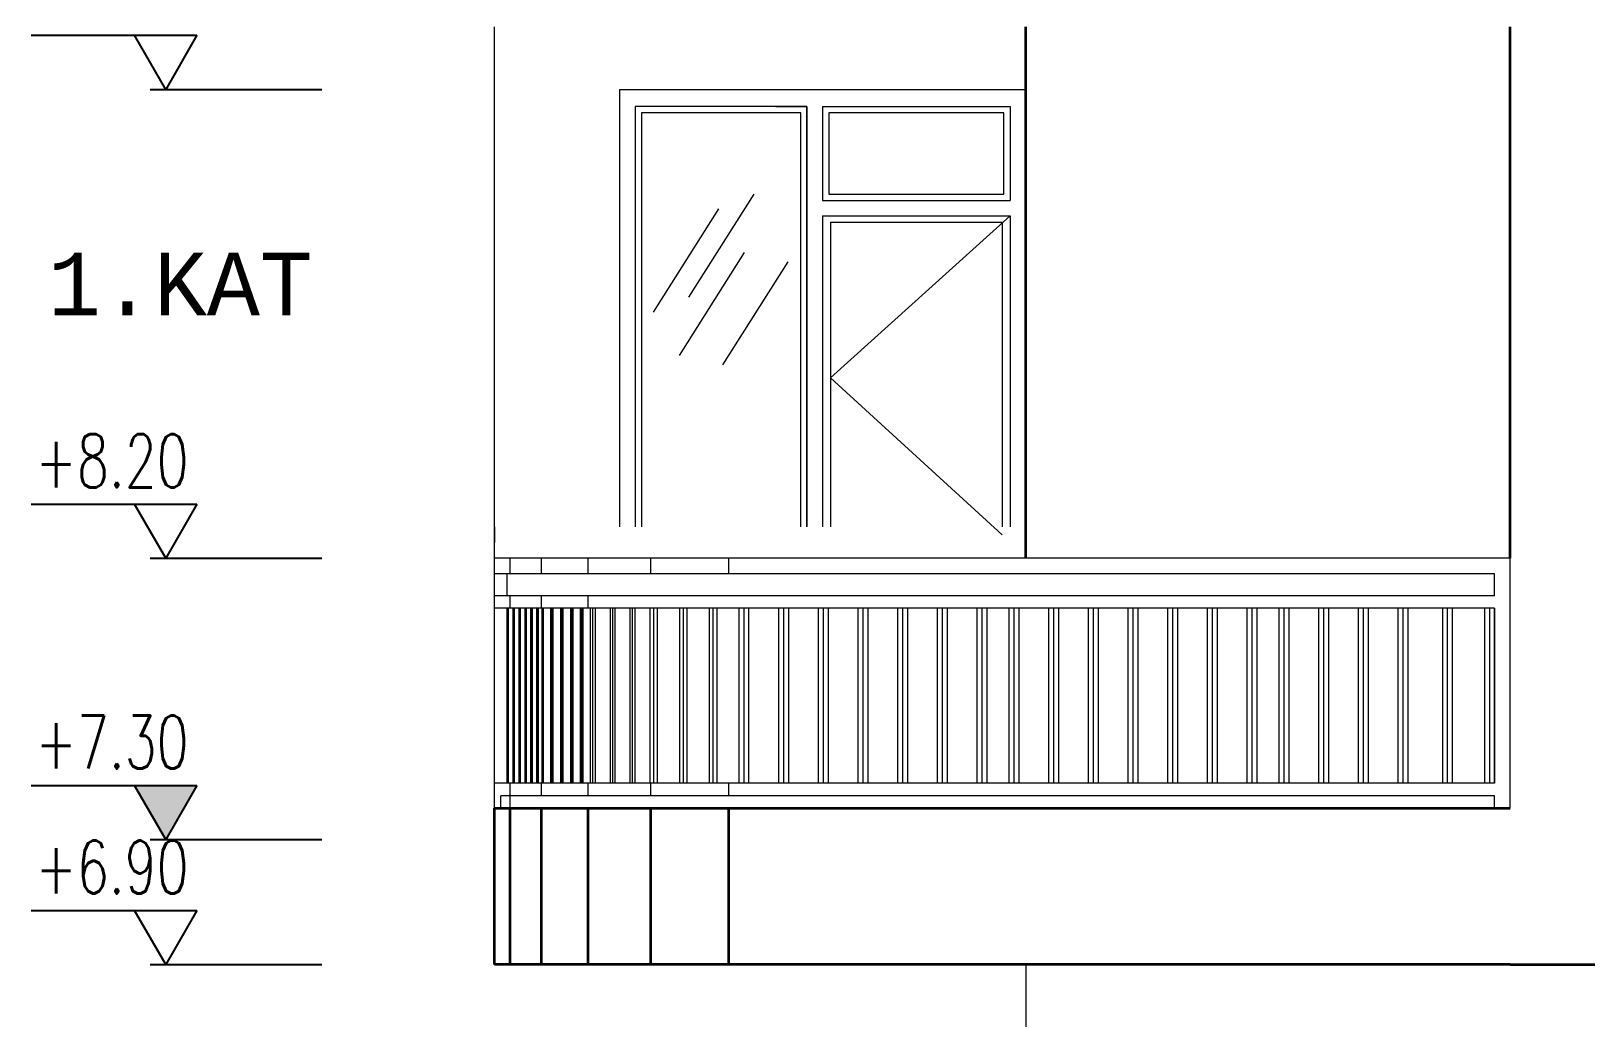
# Model space of a CAD drawing. Header units: inches. Extents: x -7543 to -822, y 102837 to 190349.
# Drawn here: x -826.8221 to -826.7226, y 102836.8505 to 102836.9136 of the extents above; entities that cross this region are included whole.
import ezdxf
from ezdxf.enums import TextEntityAlignment as Align

# ---------------------------------------------------------------- set-up
doc = ezdxf.new("R2010")
doc.units = ezdxf.units.IN
doc.header["$MEASUREMENT"] = 0
doc.linetypes.add('ACAD_ISO07W100', pattern=[3, 0, -3])
for name, color, linetype, lineweight, true_color in [('BALKON', 7, 'Continuous', 20, 0xffaaa9), ('DUVAR', 7, 'Continuous', 35, 0xfc4642), ('PENCERE', 7, 'Continuous', 18, 0xffb360)]:
    doc.layers.add(name, color=color, linetype=linetype, lineweight=lineweight, true_color=true_color)
doc.layers.add('ICOL', color=55, linetype='Continuous', lineweight=25)
doc.layers.add('YAZI', color=7, linetype='Continuous', lineweight=25)
doc.styles.add('ISIM', font='monos.ttf', dxfattribs={"width": 1.1, "height": 200})
doc.styles.add('KAPı-PEN', font='simplex.shx', dxfattribs={"width": 0.7, "height": 10})

msp = doc.modelspace()

# ---------------------------------------------------------------- hatches: boundary and pattern name
at = {"layer": 'ICOL'}
msp.add_hatch(color=2, dxfattribs=at).paths.add_polyline_path([(-826.811461, 102836.865351), (-826.815461, 102836.865351), (-826.813461, 102836.861887)])

# ---------------------------------------------------------------- linework, layer by layer
at = {"layer": 'BALKON'}
for p, q in [((-826.727414, 102836.879887, -0.002), (-826.792414, 102836.879887, -0.002)), ((-826.792414, 102836.864687, -0.002), (-826.792414, 102836.879887, -0.002)), ((-826.727414, 102836.879887, -0.002), (-826.792414, 102836.879887, -0.002)), ((-826.792414, 102836.864687, -0.002), (-826.792414, 102836.879887, -0.002)), ((-826.727414, 102836.879887, -0.002), (-826.792414, 102836.879887, -0.002)), ((-826.792414, 102836.864687, -0.002), (-826.792414, 102836.879887, -0.002)), ((-826.727414, 102836.879887, -0.002), (-826.792414, 102836.879887, -0.002)), ((-826.792414, 102836.864687, -0.002), (-826.792414, 102836.879887, -0.002)), ((-826.791414, 102836.878887, -0.002), (-826.791414, 102836.879887, -0.002)), ((-826.791414, 102836.878887, -0.002), (-826.791414, 102836.879887, -0.002)), ((-826.791414, 102836.878887, -0.002), (-826.791414, 102836.879887, -0.002)), ((-826.791414, 102836.878887, -0.002), (-826.791414, 102836.879887, -0.002)), ((-826.789414, 102836.878887, -0.002), (-826.789414, 102836.879887, -0.002)), ((-826.789414, 102836.878887, -0.002), (-826.789414, 102836.879887, -0.002)), ((-826.789414, 102836.878887, -0.002), (-826.789414, 102836.879887, -0.002)), ((-826.789414, 102836.878887, -0.002), (-826.789414, 102836.879887, -0.002)), ((-826.786414, 102836.878887, -0.002), (-826.786414, 102836.879887, -0.002)), ((-826.786414, 102836.878887, -0.002), (-826.786414, 102836.879887, -0.002)), ((-826.786414, 102836.878887, -0.002), (-826.786414, 102836.879887, -0.002)), ((-826.786414, 102836.878887, -0.002), (-826.786414, 102836.879887, -0.002)), ((-826.782414, 102836.878887, -0.002), (-826.782414, 102836.879887, -0.002)), ((-826.782414, 102836.878887, -0.002), (-826.782414, 102836.879887, -0.002)), ((-826.782414, 102836.878887, -0.002), (-826.782414, 102836.879887, -0.002)), ((-826.782414, 102836.878887, -0.002), (-826.782414, 102836.879887, -0.002)), ((-826.777414, 102836.878887, -0.002), (-826.777414, 102836.879887, -0.002)), ((-826.777414, 102836.878887, -0.002), (-826.777414, 102836.879887, -0.002)), ((-826.727414, 102836.863887, -0.002), (-826.727414, 102836.879887, -0.002)), ((-826.727414, 102836.863887, -0.002), (-826.727414, 102836.879887, -0.002)), ((-826.727414, 102836.863887, -0.002), (-826.727414, 102836.879887, -0.002)), ((-826.727414, 102836.863887, -0.002), (-826.727414, 102836.879887, -0.002)), ((-826.728414, 102836.878887, -0.002), (-826.792414, 102836.878887, -0.002)), ((-826.728414, 102836.878887, -0.002), (-826.792414, 102836.878887, -0.002)), ((-826.728414, 102836.878887, -0.002), (-826.792414, 102836.878887, -0.002)), ((-826.728414, 102836.878887, -0.002), (-826.792414, 102836.878887, -0.002)), ((-826.791614, 102836.877487, -0.002), (-826.791614, 102836.878887, -0.002)), ((-826.791614, 102836.877487, -0.002), (-826.791614, 102836.878887, -0.002)), ((-826.791614, 102836.877487, -0.002), (-826.791614, 102836.878887, -0.002)), ((-826.791614, 102836.877487, -0.002), (-826.791614, 102836.878887, -0.002)), ((-826.728414, 102836.877487, -0.002), (-826.728414, 102836.878887, -0.002)), ((-826.728414, 102836.877487, -0.002), (-826.728414, 102836.878887, -0.002)), ((-826.728414, 102836.877487, -0.002), (-826.728414, 102836.878887, -0.002)), ((-826.728414, 102836.877487, -0.002), (-826.728414, 102836.878887, -0.002)), ((-826.728414, 102836.877487, -0.002), (-826.792414, 102836.877487, -0.002)), ((-826.728414, 102836.877487, -0.002), (-826.792414, 102836.877487, -0.002)), ((-826.728414, 102836.877487, -0.002), (-826.792414, 102836.877487, -0.002)), ((-826.728414, 102836.877487, -0.002), (-826.792414, 102836.877487, -0.002)), ((-826.791414, 102836.876687, -0.002), (-826.791414, 102836.877487, -0.002)), ((-826.791414, 102836.876687, -0.002), (-826.791414, 102836.877487, -0.002)), ((-826.791414, 102836.876687, -0.002), (-826.791414, 102836.877487, -0.002)), ((-826.791414, 102836.876687, -0.002), (-826.791414, 102836.877487, -0.002)), ((-826.789414, 102836.876687, -0.002), (-826.789414, 102836.877487, -0.002)), ((-826.789414, 102836.876687, -0.002), (-826.789414, 102836.877487, -0.002)), ((-826.789414, 102836.876687, -0.002), (-826.789414, 102836.877487, -0.002)), ((-826.789414, 102836.876687, -0.002), (-826.789414, 102836.877487, -0.002)), ((-826.786414, 102836.876687, -0.002), (-826.786414, 102836.877487, -0.002)), ((-826.786414, 102836.876687, -0.002), (-826.786414, 102836.877487, -0.002)), ((-826.786414, 102836.876687, -0.002), (-826.786414, 102836.877487, -0.002)), ((-826.786414, 102836.876687, -0.002), (-826.786414, 102836.877487, -0.002)), ((-826.728414, 102836.876687, -0.002), (-826.792414, 102836.876687, -0.002)), ((-826.728414, 102836.876687, -0.002), (-826.792414, 102836.876687, -0.002)), ((-826.728414, 102836.876687, -0.002), (-826.792414, 102836.876687, -0.002)), ((-826.728414, 102836.876687, -0.002), (-826.792414, 102836.876687, -0.002)), ((-826.791614, 102836.865487, -0.002), (-826.791614, 102836.876687, -0.002)), ((-826.791614, 102836.865487, -0.002), (-826.791614, 102836.876687, -0.002)), ((-826.791614, 102836.865487, -0.002), (-826.791614, 102836.876687, -0.002)), ((-826.791614, 102836.865487, -0.002), (-826.791614, 102836.876687, -0.002)), ((-826.791603, 102836.865487, -0.002), (-826.791603, 102836.876687, -0.002)), ((-826.791603, 102836.865487, -0.002), (-826.791603, 102836.876687, -0.002)), ((-826.791603, 102836.865487, -0.002), (-826.791603, 102836.876687, -0.002)), ((-826.791603, 102836.865487, -0.002), (-826.791603, 102836.876687, -0.002)), ((-826.791556, 102836.865487, -0.002), (-826.791556, 102836.876687, -0.002)), ((-826.791556, 102836.865487, -0.002), (-826.791556, 102836.876687, -0.002)), ((-826.791556, 102836.865487, -0.002), (-826.791556, 102836.876687, -0.002)), ((-826.791556, 102836.865487, -0.002), (-826.791556, 102836.876687, -0.002)), ((-826.791508, 102836.865487, -0.002), (-826.791508, 102836.876687, -0.002)), ((-826.791508, 102836.865487, -0.002), (-826.791508, 102836.876687, -0.002)), ((-826.791508, 102836.865487, -0.002), (-826.791508, 102836.876687, -0.002)), ((-826.791508, 102836.865487, -0.002), (-826.791508, 102836.876687, -0.002)), ((-826.791222, 102836.865487, -0.002), (-826.791222, 102836.876687, -0.002)), ((-826.791222, 102836.865487, -0.002), (-826.791222, 102836.876687, -0.002)), ((-826.791222, 102836.865487, -0.002), (-826.791222, 102836.876687, -0.002)), ((-826.791222, 102836.865487, -0.002), (-826.791222, 102836.876687, -0.002)), ((-826.791175, 102836.865487, -0.002), (-826.791175, 102836.876687, -0.002)), ((-826.791175, 102836.865487, -0.002), (-826.791175, 102836.876687, -0.002)), ((-826.791175, 102836.865487, -0.002), (-826.791175, 102836.876687, -0.002)), ((-826.791175, 102836.865487, -0.002), (-826.791175, 102836.876687, -0.002)), ((-826.791127, 102836.865487, -0.002), (-826.791127, 102836.876687, -0.002)), ((-826.791127, 102836.865487, -0.002), (-826.791127, 102836.876687, -0.002)), ((-826.791127, 102836.865487, -0.002), (-826.791127, 102836.876687, -0.002)), ((-826.791127, 102836.865487, -0.002), (-826.791127, 102836.876687, -0.002)), ((-826.790841, 102836.865487, -0.002), (-826.790841, 102836.876687, -0.002)), ((-826.790841, 102836.865487, -0.002), (-826.790841, 102836.876687, -0.002)), ((-826.790841, 102836.865487, -0.002), (-826.790841, 102836.876687, -0.002)), ((-826.790841, 102836.865487, -0.002), (-826.790841, 102836.876687, -0.002)), ((-826.790794, 102836.865487, -0.002), (-826.790794, 102836.876687, -0.002)), ((-826.790794, 102836.865487, -0.002), (-826.790794, 102836.876687, -0.002)), ((-826.790794, 102836.865487, -0.002), (-826.790794, 102836.876687, -0.002)), ((-826.790794, 102836.865487, -0.002), (-826.790794, 102836.876687, -0.002)), ((-826.790746, 102836.865487, -0.002), (-826.790746, 102836.876687, -0.002)), ((-826.790746, 102836.865487, -0.002), (-826.790746, 102836.876687, -0.002)), ((-826.790746, 102836.865487, -0.002), (-826.790746, 102836.876687, -0.002)), ((-826.790746, 102836.865487, -0.002), (-826.790746, 102836.876687, -0.002)), ((-826.79046, 102836.865487, -0.002), (-826.79046, 102836.876687, -0.002)), ((-826.79046, 102836.865487, -0.002), (-826.79046, 102836.876687, -0.002)), ((-826.79046, 102836.865487, -0.002), (-826.79046, 102836.876687, -0.002)), ((-826.79046, 102836.865487, -0.002), (-826.79046, 102836.876687, -0.002)), ((-826.790413, 102836.865487, -0.002), (-826.790413, 102836.876687, -0.002)), ((-826.790413, 102836.865487, -0.002), (-826.790413, 102836.876687, -0.002)), ((-826.790413, 102836.865487, -0.002), (-826.790413, 102836.876687, -0.002)), ((-826.790413, 102836.865487, -0.002), (-826.790413, 102836.876687, -0.002)), ((-826.790365, 102836.865487, -0.002), (-826.790365, 102836.876687, -0.002)), ((-826.790365, 102836.865487, -0.002), (-826.790365, 102836.876687, -0.002)), ((-826.790365, 102836.865487, -0.002), (-826.790365, 102836.876687, -0.002)), ((-826.790365, 102836.865487, -0.002), (-826.790365, 102836.876687, -0.002)), ((-826.790079, 102836.865487, -0.002), (-826.790079, 102836.876687, -0.002)), ((-826.790079, 102836.865487, -0.002), (-826.790079, 102836.876687, -0.002)), ((-826.790079, 102836.865487, -0.002), (-826.790079, 102836.876687, -0.002)), ((-826.790079, 102836.865487, -0.002), (-826.790079, 102836.876687, -0.002)), ((-826.790032, 102836.865487, -0.002), (-826.790032, 102836.876687, -0.002)), ((-826.790032, 102836.865487, -0.002), (-826.790032, 102836.876687, -0.002)), ((-826.790032, 102836.865487, -0.002), (-826.790032, 102836.876687, -0.002)), ((-826.790032, 102836.865487, -0.002), (-826.790032, 102836.876687, -0.002)), ((-826.789984, 102836.865487, -0.002), (-826.789984, 102836.876687, -0.002)), ((-826.789984, 102836.865487, -0.002), (-826.789984, 102836.876687, -0.002)), ((-826.789984, 102836.865487, -0.002), (-826.789984, 102836.876687, -0.002)), ((-826.789984, 102836.865487, -0.002), (-826.789984, 102836.876687, -0.002)), ((-826.789698, 102836.865487, -0.002), (-826.789698, 102836.876687, -0.002)), ((-826.789698, 102836.865487, -0.002), (-826.789698, 102836.876687, -0.002)), ((-826.789698, 102836.865487, -0.002), (-826.789698, 102836.876687, -0.002)), ((-826.789698, 102836.865487, -0.002), (-826.789698, 102836.876687, -0.002)), ((-826.789651, 102836.865487, -0.002), (-826.789651, 102836.876687, -0.002)), ((-826.789651, 102836.865487, -0.002), (-826.789651, 102836.876687, -0.002)), ((-826.789651, 102836.865487, -0.002), (-826.789651, 102836.876687, -0.002)), ((-826.789651, 102836.865487, -0.002), (-826.789651, 102836.876687, -0.002)), ((-826.789603, 102836.865487, -0.002), (-826.789603, 102836.876687, -0.002)), ((-826.789603, 102836.865487, -0.002), (-826.789603, 102836.876687, -0.002)), ((-826.789603, 102836.865487, -0.002), (-826.789603, 102836.876687, -0.002)), ((-826.789603, 102836.865487, -0.002), (-826.789603, 102836.876687, -0.002)), ((-826.789365, 102836.865487, -0.002), (-826.789365, 102836.876687, -0.002)), ((-826.789365, 102836.865487, -0.002), (-826.789365, 102836.876687, -0.002)), ((-826.789365, 102836.865487, -0.002), (-826.789365, 102836.876687, -0.002)), ((-826.789365, 102836.865487, -0.002), (-826.789365, 102836.876687, -0.002)), ((-826.789286, 102836.865487, -0.002), (-826.789286, 102836.876687, -0.002)), ((-826.789286, 102836.865487, -0.002), (-826.789286, 102836.876687, -0.002)), ((-826.789286, 102836.865487, -0.002), (-826.789286, 102836.876687, -0.002)), ((-826.789286, 102836.865487, -0.002), (-826.789286, 102836.876687, -0.002)), ((-826.788809, 102836.865487, -0.002), (-826.788809, 102836.876687, -0.002)), ((-826.788809, 102836.865487, -0.002), (-826.788809, 102836.876687, -0.002)), ((-826.788809, 102836.865487, -0.002), (-826.788809, 102836.876687, -0.002)), ((-826.788809, 102836.865487, -0.002), (-826.788809, 102836.876687, -0.002)), ((-826.78873, 102836.865487, -0.002), (-826.78873, 102836.876687, -0.002)), ((-826.78873, 102836.865487, -0.002), (-826.78873, 102836.876687, -0.002)), ((-826.78873, 102836.865487, -0.002), (-826.78873, 102836.876687, -0.002)), ((-826.78873, 102836.865487, -0.002), (-826.78873, 102836.876687, -0.002)), ((-826.788651, 102836.865487, -0.002), (-826.788651, 102836.876687, -0.002)), ((-826.788651, 102836.865487, -0.002), (-826.788651, 102836.876687, -0.002)), ((-826.788651, 102836.865487, -0.002), (-826.788651, 102836.876687, -0.002)), ((-826.788651, 102836.865487, -0.002), (-826.788651, 102836.876687, -0.002)), ((-826.788174, 102836.865487, -0.002), (-826.788174, 102836.876687, -0.002)), ((-826.788174, 102836.865487, -0.002), (-826.788174, 102836.876687, -0.002)), ((-826.788174, 102836.865487, -0.002), (-826.788174, 102836.876687, -0.002)), ((-826.788174, 102836.865487, -0.002), (-826.788174, 102836.876687, -0.002)), ((-826.788095, 102836.865487, -0.002), (-826.788095, 102836.876687, -0.002)), ((-826.788095, 102836.865487, -0.002), (-826.788095, 102836.876687, -0.002)), ((-826.788095, 102836.865487, -0.002), (-826.788095, 102836.876687, -0.002)), ((-826.788095, 102836.865487, -0.002), (-826.788095, 102836.876687, -0.002)), ((-826.788016, 102836.865487, -0.002), (-826.788016, 102836.876687, -0.002)), ((-826.788016, 102836.865487, -0.002), (-826.788016, 102836.876687, -0.002)), ((-826.788016, 102836.865487, -0.002), (-826.788016, 102836.876687, -0.002)), ((-826.788016, 102836.865487, -0.002), (-826.788016, 102836.876687, -0.002)), ((-826.787539, 102836.865487, -0.002), (-826.787539, 102836.876687, -0.002)), ((-826.787539, 102836.865487, -0.002), (-826.787539, 102836.876687, -0.002)), ((-826.787539, 102836.865487, -0.002), (-826.787539, 102836.876687, -0.002)), ((-826.787539, 102836.865487, -0.002), (-826.787539, 102836.876687, -0.002)), ((-826.78746, 102836.865487, -0.002), (-826.78746, 102836.876687, -0.002)), ((-826.78746, 102836.865487, -0.002), (-826.78746, 102836.876687, -0.002)), ((-826.78746, 102836.865487, -0.002), (-826.78746, 102836.876687, -0.002)), ((-826.78746, 102836.865487, -0.002), (-826.78746, 102836.876687, -0.002)), ((-826.787381, 102836.865487, -0.002), (-826.787381, 102836.876687, -0.002)), ((-826.787381, 102836.865487, -0.002), (-826.787381, 102836.876687, -0.002)), ((-826.787381, 102836.865487, -0.002), (-826.787381, 102836.876687, -0.002)), ((-826.787381, 102836.865487, -0.002), (-826.787381, 102836.876687, -0.002)), ((-826.786904, 102836.865487, -0.002), (-826.786904, 102836.876687, -0.002)), ((-826.786904, 102836.865487, -0.002), (-826.786904, 102836.876687, -0.002)), ((-826.786904, 102836.865487, -0.002), (-826.786904, 102836.876687, -0.002)), ((-826.786904, 102836.865487, -0.002), (-826.786904, 102836.876687, -0.002)), ((-826.786825, 102836.865487, -0.002), (-826.786825, 102836.876687, -0.002)), ((-826.786825, 102836.865487, -0.002), (-826.786825, 102836.876687, -0.002)), ((-826.786825, 102836.865487, -0.002), (-826.786825, 102836.876687, -0.002)), ((-826.786825, 102836.865487, -0.002), (-826.786825, 102836.876687, -0.002)), ((-826.786746, 102836.865487, -0.002), (-826.786746, 102836.876687, -0.002)), ((-826.786746, 102836.865487, -0.002), (-826.786746, 102836.876687, -0.002)), ((-826.786746, 102836.865487, -0.002), (-826.786746, 102836.876687, -0.002)), ((-826.786746, 102836.865487, -0.002), (-826.786746, 102836.876687, -0.002)), ((-826.786269, 102836.865487, -0.002), (-826.786269, 102836.876687, -0.002)), ((-826.786269, 102836.865487, -0.002), (-826.786269, 102836.876687, -0.002)), ((-826.786269, 102836.865487, -0.002), (-826.786269, 102836.876687, -0.002)), ((-826.786269, 102836.865487, -0.002), (-826.786269, 102836.876687, -0.002)), ((-826.786111, 102836.865487, -0.002), (-826.786111, 102836.876687, -0.002)), ((-826.786111, 102836.865487, -0.002), (-826.786111, 102836.876687, -0.002)), ((-826.786111, 102836.865487, -0.002), (-826.786111, 102836.876687, -0.002)), ((-826.786111, 102836.865487, -0.002), (-826.786111, 102836.876687, -0.002)), ((-826.785952, 102836.865487, -0.002), (-826.785952, 102836.876687, -0.002)), ((-826.785952, 102836.865487, -0.002), (-826.785952, 102836.876687, -0.002)), ((-826.785952, 102836.865487, -0.002), (-826.785952, 102836.876687, -0.002)), ((-826.785952, 102836.865487, -0.002), (-826.785952, 102836.876687, -0.002)), ((-826.784999, 102836.865487, -0.002), (-826.784999, 102836.876687, -0.002)), ((-826.784999, 102836.865487, -0.002), (-826.784999, 102836.876687, -0.002)), ((-826.784999, 102836.865487, -0.002), (-826.784999, 102836.876687, -0.002)), ((-826.784999, 102836.865487, -0.002), (-826.784999, 102836.876687, -0.002)), ((-826.784841, 102836.865487, -0.002), (-826.784841, 102836.876687, -0.002)), ((-826.784841, 102836.865487, -0.002), (-826.784841, 102836.876687, -0.002)), ((-826.784841, 102836.865487, -0.002), (-826.784841, 102836.876687, -0.002)), ((-826.784841, 102836.865487, -0.002), (-826.784841, 102836.876687, -0.002)), ((-826.784682, 102836.865487, -0.002), (-826.784682, 102836.876687, -0.002)), ((-826.784682, 102836.865487, -0.002), (-826.784682, 102836.876687, -0.002)), ((-826.784682, 102836.865487, -0.002), (-826.784682, 102836.876687, -0.002)), ((-826.784682, 102836.865487, -0.002), (-826.784682, 102836.876687, -0.002)), ((-826.783729, 102836.865487, -0.002), (-826.783729, 102836.876687, -0.002)), ((-826.783729, 102836.865487, -0.002), (-826.783729, 102836.876687, -0.002)), ((-826.783729, 102836.865487, -0.002), (-826.783729, 102836.876687, -0.002)), ((-826.783729, 102836.865487, -0.002), (-826.783729, 102836.876687, -0.002)), ((-826.783571, 102836.865487, -0.002), (-826.783571, 102836.876687, -0.002)), ((-826.783571, 102836.865487, -0.002), (-826.783571, 102836.876687, -0.002)), ((-826.783571, 102836.865487, -0.002), (-826.783571, 102836.876687, -0.002)), ((-826.783571, 102836.865487, -0.002), (-826.783571, 102836.876687, -0.002)), ((-826.783412, 102836.865487, -0.002), (-826.783412, 102836.876687, -0.002)), ((-826.783412, 102836.865487, -0.002), (-826.783412, 102836.876687, -0.002)), ((-826.783412, 102836.865487, -0.002), (-826.783412, 102836.876687, -0.002)), ((-826.783412, 102836.865487, -0.002), (-826.783412, 102836.876687, -0.002)), ((-826.782459, 102836.865487, -0.002), (-826.782459, 102836.876687, -0.002)), ((-826.782459, 102836.865487, -0.002), (-826.782459, 102836.876687, -0.002)), ((-826.782459, 102836.865487, -0.002), (-826.782459, 102836.876687, -0.002)), ((-826.782459, 102836.865487, -0.002), (-826.782459, 102836.876687, -0.002)), ((-826.782221, 102836.865487, -0.002), (-826.782221, 102836.876687, -0.002)), ((-826.782221, 102836.865487, -0.002), (-826.782221, 102836.876687, -0.002)), ((-826.782221, 102836.865487, -0.002), (-826.782221, 102836.876687, -0.002)), ((-826.782221, 102836.865487, -0.002), (-826.782221, 102836.876687, -0.002)), ((-826.781983, 102836.865487, -0.002), (-826.781983, 102836.876687, -0.002)), ((-826.781983, 102836.865487, -0.002), (-826.781983, 102836.876687, -0.002)), ((-826.781983, 102836.865487, -0.002), (-826.781983, 102836.876687, -0.002)), ((-826.781983, 102836.865487, -0.002), (-826.781983, 102836.876687, -0.002)), ((-826.780554, 102836.865487, -0.002), (-826.780554, 102836.876687, -0.002)), ((-826.780554, 102836.865487, -0.002), (-826.780554, 102836.876687, -0.002)), ((-826.780554, 102836.865487, -0.002), (-826.780554, 102836.876687, -0.002)), ((-826.780554, 102836.865487, -0.002), (-826.780554, 102836.876687, -0.002)), ((-826.780316, 102836.865487, -0.002), (-826.780316, 102836.876687, -0.002)), ((-826.780316, 102836.865487, -0.002), (-826.780316, 102836.876687, -0.002)), ((-826.780316, 102836.865487, -0.002), (-826.780316, 102836.876687, -0.002)), ((-826.780316, 102836.865487, -0.002), (-826.780316, 102836.876687, -0.002)), ((-826.780078, 102836.865487, -0.002), (-826.780078, 102836.876687, -0.002)), ((-826.780078, 102836.865487, -0.002), (-826.780078, 102836.876687, -0.002)), ((-826.780078, 102836.865487, -0.002), (-826.780078, 102836.876687, -0.002)), ((-826.780078, 102836.865487, -0.002), (-826.780078, 102836.876687, -0.002)), ((-826.778649, 102836.865487, -0.002), (-826.778649, 102836.876687, -0.002)), ((-826.778649, 102836.865487, -0.002), (-826.778649, 102836.876687, -0.002)), ((-826.778649, 102836.865487, -0.002), (-826.778649, 102836.876687, -0.002)), ((-826.778649, 102836.865487, -0.002), (-826.778649, 102836.876687, -0.002)), ((-826.778411, 102836.865487, -0.002), (-826.778411, 102836.876687, -0.002)), ((-826.778411, 102836.865487, -0.002), (-826.778411, 102836.876687, -0.002)), ((-826.778411, 102836.865487, -0.002), (-826.778411, 102836.876687, -0.002)), ((-826.778411, 102836.865487, -0.002), (-826.778411, 102836.876687, -0.002)), ((-826.778173, 102836.865487, -0.002), (-826.778173, 102836.876687, -0.002)), ((-826.778173, 102836.865487, -0.002), (-826.778173, 102836.876687, -0.002)), ((-826.778173, 102836.865487, -0.002), (-826.778173, 102836.876687, -0.002)), ((-826.778173, 102836.865487, -0.002), (-826.778173, 102836.876687, -0.002)), ((-826.77676, 102836.865487, -0.002), (-826.77676, 102836.876687, -0.002)), ((-826.77676, 102836.865487, -0.002), (-826.77676, 102836.876687, -0.002)), ((-826.77676, 102836.865487, -0.002), (-826.77676, 102836.876687, -0.002)), ((-826.77676, 102836.865487, -0.002), (-826.77676, 102836.876687, -0.002)), ((-826.776443, 102836.865487, -0.002), (-826.776443, 102836.876687, -0.002)), ((-826.776443, 102836.865487, -0.002), (-826.776443, 102836.876687, -0.002)), ((-826.776443, 102836.865487, -0.002), (-826.776443, 102836.876687, -0.002)), ((-826.776443, 102836.865487, -0.002), (-826.776443, 102836.876687, -0.002)), ((-826.776125, 102836.865487, -0.002), (-826.776125, 102836.876687, -0.002)), ((-826.776125, 102836.865487, -0.002), (-826.776125, 102836.876687, -0.002)), ((-826.776125, 102836.865487, -0.002), (-826.776125, 102836.876687, -0.002)), ((-826.776125, 102836.865487, -0.002), (-826.776125, 102836.876687, -0.002)), ((-826.77422, 102836.865487, -0.002), (-826.77422, 102836.876687, -0.002)), ((-826.77422, 102836.865487, -0.002), (-826.77422, 102836.876687, -0.002)), ((-826.77422, 102836.865487, -0.002), (-826.77422, 102836.876687, -0.002)), ((-826.77422, 102836.865487, -0.002), (-826.77422, 102836.876687, -0.002)), ((-826.773903, 102836.865487, -0.002), (-826.773903, 102836.876687, -0.002)), ((-826.773903, 102836.865487, -0.002), (-826.773903, 102836.876687, -0.002)), ((-826.773903, 102836.865487, -0.002), (-826.773903, 102836.876687, -0.002)), ((-826.773903, 102836.865487, -0.002), (-826.773903, 102836.876687, -0.002)), ((-826.773585, 102836.865487, -0.002), (-826.773585, 102836.876687, -0.002)), ((-826.773585, 102836.865487, -0.002), (-826.773585, 102836.876687, -0.002)), ((-826.773585, 102836.865487, -0.002), (-826.773585, 102836.876687, -0.002)), ((-826.773585, 102836.865487, -0.002), (-826.773585, 102836.876687, -0.002)), ((-826.77168, 102836.865487, -0.002), (-826.77168, 102836.876687, -0.002)), ((-826.77168, 102836.865487, -0.002), (-826.77168, 102836.876687, -0.002)), ((-826.77168, 102836.865487, -0.002), (-826.77168, 102836.876687, -0.002)), ((-826.77168, 102836.865487, -0.002), (-826.77168, 102836.876687, -0.002)), ((-826.771363, 102836.865487, -0.002), (-826.771363, 102836.876687, -0.002)), ((-826.771363, 102836.865487, -0.002), (-826.771363, 102836.876687, -0.002)), ((-826.771363, 102836.865487, -0.002), (-826.771363, 102836.876687, -0.002)), ((-826.771363, 102836.865487, -0.002), (-826.771363, 102836.876687, -0.002)), ((-826.771045, 102836.865487, -0.002), (-826.771045, 102836.876687, -0.002)), ((-826.771045, 102836.865487, -0.002), (-826.771045, 102836.876687, -0.002)), ((-826.771045, 102836.865487, -0.002), (-826.771045, 102836.876687, -0.002)), ((-826.771045, 102836.865487, -0.002), (-826.771045, 102836.876687, -0.002)), ((-826.76914, 102836.865487, -0.002), (-826.76914, 102836.876687, -0.002)), ((-826.76914, 102836.865487, -0.002), (-826.76914, 102836.876687, -0.002)), ((-826.76914, 102836.865487, -0.002), (-826.76914, 102836.876687, -0.002)), ((-826.76914, 102836.865487, -0.002), (-826.76914, 102836.876687, -0.002)), ((-826.768823, 102836.865487, -0.002), (-826.768823, 102836.876687, -0.002)), ((-826.768823, 102836.865487, -0.002), (-826.768823, 102836.876687, -0.002)), ((-826.768823, 102836.865487, -0.002), (-826.768823, 102836.876687, -0.002)), ((-826.768823, 102836.865487, -0.002), (-826.768823, 102836.876687, -0.002)), ((-826.768505, 102836.865487, -0.002), (-826.768505, 102836.876687, -0.002)), ((-826.768505, 102836.865487, -0.002), (-826.768505, 102836.876687, -0.002)), ((-826.768505, 102836.865487, -0.002), (-826.768505, 102836.876687, -0.002)), ((-826.768505, 102836.865487, -0.002), (-826.768505, 102836.876687, -0.002)), ((-826.7666, 102836.865487, -0.002), (-826.7666, 102836.876687, -0.002)), ((-826.7666, 102836.865487, -0.002), (-826.7666, 102836.876687, -0.002)), ((-826.7666, 102836.865487, -0.002), (-826.7666, 102836.876687, -0.002)), ((-826.7666, 102836.865487, -0.002), (-826.7666, 102836.876687, -0.002)), ((-826.766283, 102836.865487, -0.002), (-826.766283, 102836.876687, -0.002)), ((-826.766283, 102836.865487, -0.002), (-826.766283, 102836.876687, -0.002)), ((-826.766283, 102836.865487, -0.002), (-826.766283, 102836.876687, -0.002)), ((-826.766283, 102836.865487, -0.002), (-826.766283, 102836.876687, -0.002)), ((-826.765965, 102836.865487, -0.002), (-826.765965, 102836.876687, -0.002)), ((-826.765965, 102836.865487, -0.002), (-826.765965, 102836.876687, -0.002)), ((-826.765965, 102836.865487, -0.002), (-826.765965, 102836.876687, -0.002)), ((-826.765965, 102836.865487, -0.002), (-826.765965, 102836.876687, -0.002)), ((-826.76406, 102836.865487, -0.002), (-826.76406, 102836.876687, -0.002)), ((-826.76406, 102836.865487, -0.002), (-826.76406, 102836.876687, -0.002)), ((-826.76406, 102836.865487, -0.002), (-826.76406, 102836.876687, -0.002)), ((-826.76406, 102836.865487, -0.002), (-826.76406, 102836.876687, -0.002)), ((-826.763743, 102836.865487, -0.002), (-826.763743, 102836.876687, -0.002)), ((-826.763743, 102836.865487, -0.002), (-826.763743, 102836.876687, -0.002)), ((-826.763743, 102836.865487, -0.002), (-826.763743, 102836.876687, -0.002)), ((-826.763743, 102836.865487, -0.002), (-826.763743, 102836.876687, -0.002)), ((-826.763425, 102836.865487, -0.002), (-826.763425, 102836.876687, -0.002)), ((-826.763425, 102836.865487, -0.002), (-826.763425, 102836.876687, -0.002)), ((-826.763425, 102836.865487, -0.002), (-826.763425, 102836.876687, -0.002)), ((-826.763425, 102836.865487, -0.002), (-826.763425, 102836.876687, -0.002)), ((-826.76152, 102836.865487, -0.002), (-826.76152, 102836.876687, -0.002)), ((-826.76152, 102836.865487, -0.002), (-826.76152, 102836.876687, -0.002)), ((-826.76152, 102836.865487, -0.002), (-826.76152, 102836.876687, -0.002)), ((-826.76152, 102836.865487, -0.002), (-826.76152, 102836.876687, -0.002)), ((-826.761203, 102836.865487, -0.002), (-826.761203, 102836.876687, -0.002)), ((-826.761203, 102836.865487, -0.002), (-826.761203, 102836.876687, -0.002)), ((-826.761203, 102836.865487, -0.002), (-826.761203, 102836.876687, -0.002)), ((-826.761203, 102836.865487, -0.002), (-826.761203, 102836.876687, -0.002)), ((-826.760885, 102836.865487, -0.002), (-826.760885, 102836.876687, -0.002)), ((-826.760885, 102836.865487, -0.002), (-826.760885, 102836.876687, -0.002)), ((-826.760885, 102836.865487, -0.002), (-826.760885, 102836.876687, -0.002)), ((-826.760885, 102836.865487, -0.002), (-826.760885, 102836.876687, -0.002)), ((-826.759473, 102836.865487, -0.002), (-826.759473, 102836.876687, -0.002)), ((-826.759473, 102836.865487, -0.002), (-826.759473, 102836.876687, -0.002)), ((-826.759473, 102836.865487, -0.002), (-826.759473, 102836.876687, -0.002)), ((-826.759473, 102836.865487, -0.002), (-826.759473, 102836.876687, -0.002)), ((-826.759155, 102836.865487, -0.002), (-826.759155, 102836.876687, -0.002)), ((-826.759155, 102836.865487, -0.002), (-826.759155, 102836.876687, -0.002)), ((-826.759155, 102836.865487, -0.002), (-826.759155, 102836.876687, -0.002)), ((-826.759155, 102836.865487, -0.002), (-826.759155, 102836.876687, -0.002)), ((-826.758838, 102836.865487, -0.002), (-826.758838, 102836.876687, -0.002)), ((-826.758838, 102836.865487, -0.002), (-826.758838, 102836.876687, -0.002)), ((-826.758838, 102836.865487, -0.002), (-826.758838, 102836.876687, -0.002)), ((-826.758838, 102836.865487, -0.002), (-826.758838, 102836.876687, -0.002)), ((-826.756933, 102836.865487, -0.002), (-826.756933, 102836.876687, -0.002)), ((-826.756933, 102836.865487, -0.002), (-826.756933, 102836.876687, -0.002)), ((-826.756933, 102836.865487, -0.002), (-826.756933, 102836.876687, -0.002)), ((-826.756933, 102836.865487, -0.002), (-826.756933, 102836.876687, -0.002)), ((-826.756615, 102836.865487, -0.002), (-826.756615, 102836.876687, -0.002)), ((-826.756615, 102836.865487, -0.002), (-826.756615, 102836.876687, -0.002)), ((-826.756615, 102836.865487, -0.002), (-826.756615, 102836.876687, -0.002)), ((-826.756615, 102836.865487, -0.002), (-826.756615, 102836.876687, -0.002)), ((-826.756298, 102836.865487, -0.002), (-826.756298, 102836.876687, -0.002)), ((-826.756298, 102836.865487, -0.002), (-826.756298, 102836.876687, -0.002)), ((-826.756298, 102836.865487, -0.002), (-826.756298, 102836.876687, -0.002)), ((-826.756298, 102836.865487, -0.002), (-826.756298, 102836.876687, -0.002)), ((-826.754393, 102836.865487, -0.002), (-826.754393, 102836.876687, -0.002)), ((-826.754393, 102836.865487, -0.002), (-826.754393, 102836.876687, -0.002)), ((-826.754393, 102836.865487, -0.002), (-826.754393, 102836.876687, -0.002)), ((-826.754393, 102836.865487, -0.002), (-826.754393, 102836.876687, -0.002)), ((-826.754075, 102836.865487, -0.002), (-826.754075, 102836.876687, -0.002)), ((-826.754075, 102836.865487, -0.002), (-826.754075, 102836.876687, -0.002)), ((-826.754075, 102836.865487, -0.002), (-826.754075, 102836.876687, -0.002)), ((-826.754075, 102836.865487, -0.002), (-826.754075, 102836.876687, -0.002)), ((-826.753758, 102836.865487, -0.002), (-826.753758, 102836.876687, -0.002)), ((-826.753758, 102836.865487, -0.002), (-826.753758, 102836.876687, -0.002)), ((-826.753758, 102836.865487, -0.002), (-826.753758, 102836.876687, -0.002)), ((-826.753758, 102836.865487, -0.002), (-826.753758, 102836.876687, -0.002)), ((-826.751853, 102836.865487, -0.002), (-826.751853, 102836.876687, -0.002)), ((-826.751853, 102836.865487, -0.002), (-826.751853, 102836.876687, -0.002)), ((-826.751853, 102836.865487, -0.002), (-826.751853, 102836.876687, -0.002)), ((-826.751853, 102836.865487, -0.002), (-826.751853, 102836.876687, -0.002)), ((-826.751535, 102836.865487, -0.002), (-826.751535, 102836.876687, -0.002)), ((-826.751535, 102836.865487, -0.002), (-826.751535, 102836.876687, -0.002)), ((-826.751535, 102836.865487, -0.002), (-826.751535, 102836.876687, -0.002)), ((-826.751535, 102836.865487, -0.002), (-826.751535, 102836.876687, -0.002)), ((-826.751218, 102836.865487, -0.002), (-826.751218, 102836.876687, -0.002)), ((-826.751218, 102836.865487, -0.002), (-826.751218, 102836.876687, -0.002)), ((-826.751218, 102836.865487, -0.002), (-826.751218, 102836.876687, -0.002)), ((-826.751218, 102836.865487, -0.002), (-826.751218, 102836.876687, -0.002)), ((-826.749313, 102836.865487, -0.002), (-826.749313, 102836.876687, -0.002)), ((-826.749313, 102836.865487, -0.002), (-826.749313, 102836.876687, -0.002)), ((-826.749313, 102836.865487, -0.002), (-826.749313, 102836.876687, -0.002)), ((-826.749313, 102836.865487, -0.002), (-826.749313, 102836.876687, -0.002)), ((-826.748995, 102836.865487, -0.002), (-826.748995, 102836.876687, -0.002)), ((-826.748995, 102836.865487, -0.002), (-826.748995, 102836.876687, -0.002)), ((-826.748995, 102836.865487, -0.002), (-826.748995, 102836.876687, -0.002)), ((-826.748995, 102836.865487, -0.002), (-826.748995, 102836.876687, -0.002)), ((-826.748678, 102836.865487, -0.002), (-826.748678, 102836.876687, -0.002)), ((-826.748678, 102836.865487, -0.002), (-826.748678, 102836.876687, -0.002)), ((-826.748678, 102836.865487, -0.002), (-826.748678, 102836.876687, -0.002)), ((-826.748678, 102836.865487, -0.002), (-826.748678, 102836.876687, -0.002)), ((-826.746773, 102836.865487, -0.002), (-826.746773, 102836.876687, -0.002)), ((-826.746773, 102836.865487, -0.002), (-826.746773, 102836.876687, -0.002)), ((-826.746773, 102836.865487, -0.002), (-826.746773, 102836.876687, -0.002)), ((-826.746773, 102836.865487, -0.002), (-826.746773, 102836.876687, -0.002)), ((-826.746455, 102836.865487, -0.002), (-826.746455, 102836.876687, -0.002)), ((-826.746455, 102836.865487, -0.002), (-826.746455, 102836.876687, -0.002)), ((-826.746455, 102836.865487, -0.002), (-826.746455, 102836.876687, -0.002)), ((-826.746455, 102836.865487, -0.002), (-826.746455, 102836.876687, -0.002)), ((-826.746138, 102836.865487, -0.002), (-826.746138, 102836.876687, -0.002)), ((-826.746138, 102836.865487, -0.002), (-826.746138, 102836.876687, -0.002)), ((-826.746138, 102836.865487, -0.002), (-826.746138, 102836.876687, -0.002)), ((-826.746138, 102836.865487, -0.002), (-826.746138, 102836.876687, -0.002)), ((-826.744233, 102836.865487, -0.002), (-826.744233, 102836.876687, -0.002)), ((-826.744233, 102836.865487, -0.002), (-826.744233, 102836.876687, -0.002)), ((-826.744233, 102836.865487, -0.002), (-826.744233, 102836.876687, -0.002)), ((-826.744233, 102836.865487, -0.002), (-826.744233, 102836.876687, -0.002)), ((-826.743915, 102836.865487, -0.002), (-826.743915, 102836.876687, -0.002)), ((-826.743915, 102836.865487, -0.002), (-826.743915, 102836.876687, -0.002)), ((-826.743915, 102836.865487, -0.002), (-826.743915, 102836.876687, -0.002)), ((-826.743915, 102836.865487, -0.002), (-826.743915, 102836.876687, -0.002)), ((-826.743598, 102836.865487, -0.002), (-826.743598, 102836.876687, -0.002)), ((-826.743598, 102836.865487, -0.002), (-826.743598, 102836.876687, -0.002)), ((-826.743598, 102836.865487, -0.002), (-826.743598, 102836.876687, -0.002)), ((-826.743598, 102836.865487, -0.002), (-826.743598, 102836.876687, -0.002)), ((-826.742185, 102836.865487, -0.002), (-826.742185, 102836.876687, -0.002)), ((-826.742185, 102836.865487, -0.002), (-826.742185, 102836.876687, -0.002)), ((-826.742185, 102836.865487, -0.002), (-826.742185, 102836.876687, -0.002)), ((-826.742185, 102836.865487, -0.002), (-826.742185, 102836.876687, -0.002)), ((-826.741867, 102836.865487, -0.002), (-826.741867, 102836.876687, -0.002)), ((-826.741867, 102836.865487, -0.002), (-826.741867, 102836.876687, -0.002)), ((-826.741867, 102836.865487, -0.002), (-826.741867, 102836.876687, -0.002)), ((-826.741867, 102836.865487, -0.002), (-826.741867, 102836.876687, -0.002)), ((-826.74155, 102836.865487, -0.002), (-826.74155, 102836.876687, -0.002)), ((-826.74155, 102836.865487, -0.002), (-826.74155, 102836.876687, -0.002)), ((-826.74155, 102836.865487, -0.002), (-826.74155, 102836.876687, -0.002)), ((-826.74155, 102836.865487, -0.002), (-826.74155, 102836.876687, -0.002)), ((-826.739645, 102836.865487, -0.002), (-826.739645, 102836.876687, -0.002)), ((-826.739645, 102836.865487, -0.002), (-826.739645, 102836.876687, -0.002)), ((-826.739645, 102836.865487, -0.002), (-826.739645, 102836.876687, -0.002)), ((-826.739645, 102836.865487, -0.002), (-826.739645, 102836.876687, -0.002)), ((-826.739327, 102836.865487, -0.002), (-826.739327, 102836.876687, -0.002)), ((-826.739327, 102836.865487, -0.002), (-826.739327, 102836.876687, -0.002)), ((-826.739327, 102836.865487, -0.002), (-826.739327, 102836.876687, -0.002)), ((-826.739327, 102836.865487, -0.002), (-826.739327, 102836.876687, -0.002)), ((-826.73901, 102836.865487, -0.002), (-826.73901, 102836.876687, -0.002)), ((-826.73901, 102836.865487, -0.002), (-826.73901, 102836.876687, -0.002)), ((-826.73901, 102836.865487, -0.002), (-826.73901, 102836.876687, -0.002)), ((-826.73901, 102836.865487, -0.002), (-826.73901, 102836.876687, -0.002)), ((-826.737105, 102836.865487, -0.002), (-826.737105, 102836.876687, -0.002)), ((-826.737105, 102836.865487, -0.002), (-826.737105, 102836.876687, -0.002)), ((-826.737105, 102836.865487, -0.002), (-826.737105, 102836.876687, -0.002)), ((-826.737105, 102836.865487, -0.002), (-826.737105, 102836.876687, -0.002)), ((-826.736787, 102836.865487, -0.002), (-826.736787, 102836.876687, -0.002)), ((-826.736787, 102836.865487, -0.002), (-826.736787, 102836.876687, -0.002)), ((-826.736787, 102836.865487, -0.002), (-826.736787, 102836.876687, -0.002)), ((-826.736787, 102836.865487, -0.002), (-826.736787, 102836.876687, -0.002)), ((-826.73647, 102836.865487, -0.002), (-826.73647, 102836.876687, -0.002)), ((-826.73647, 102836.865487, -0.002), (-826.73647, 102836.876687, -0.002)), ((-826.73647, 102836.865487, -0.002), (-826.73647, 102836.876687, -0.002)), ((-826.73647, 102836.865487, -0.002), (-826.73647, 102836.876687, -0.002)), ((-826.734565, 102836.865487, -0.002), (-826.734565, 102836.876687, -0.002)), ((-826.734565, 102836.865487, -0.002), (-826.734565, 102836.876687, -0.002)), ((-826.734565, 102836.865487, -0.002), (-826.734565, 102836.876687, -0.002)), ((-826.734565, 102836.865487, -0.002), (-826.734565, 102836.876687, -0.002)), ((-826.734247, 102836.865487, -0.002), (-826.734247, 102836.876687, -0.002)), ((-826.734247, 102836.865487, -0.002), (-826.734247, 102836.876687, -0.002)), ((-826.734247, 102836.865487, -0.002), (-826.734247, 102836.876687, -0.002)), ((-826.734247, 102836.865487, -0.002), (-826.734247, 102836.876687, -0.002)), ((-826.73393, 102836.865487, -0.002), (-826.73393, 102836.876687, -0.002)), ((-826.73393, 102836.865487, -0.002), (-826.73393, 102836.876687, -0.002)), ((-826.73393, 102836.865487, -0.002), (-826.73393, 102836.876687, -0.002)), ((-826.73393, 102836.865487, -0.002), (-826.73393, 102836.876687, -0.002)), ((-826.731725, 102836.865487, -0.002), (-826.731725, 102836.876687, -0.002)), ((-826.731725, 102836.865487, -0.002), (-826.731725, 102836.876687, -0.002)), ((-826.731725, 102836.865487, -0.002), (-826.731725, 102836.876687, -0.002)), ((-826.731725, 102836.865487, -0.002), (-826.731725, 102836.876687, -0.002)), ((-826.731408, 102836.865487, -0.002), (-826.731408, 102836.876687, -0.002)), ((-826.731408, 102836.865487, -0.002), (-826.731408, 102836.876687, -0.002)), ((-826.731408, 102836.865487, -0.002), (-826.731408, 102836.876687, -0.002)), ((-826.731408, 102836.865487, -0.002), (-826.731408, 102836.876687, -0.002)), ((-826.73109, 102836.865487, -0.002), (-826.73109, 102836.876687, -0.002)), ((-826.73109, 102836.865487, -0.002), (-826.73109, 102836.876687, -0.002)), ((-826.73109, 102836.865487, -0.002), (-826.73109, 102836.876687, -0.002)), ((-826.73109, 102836.865487, -0.002), (-826.73109, 102836.876687, -0.002)), ((-826.729025, 102836.865487, -0.002), (-826.729025, 102836.876687, -0.002)), ((-826.729025, 102836.865487, -0.002), (-826.729025, 102836.876687, -0.002)), ((-826.729025, 102836.865487, -0.002), (-826.729025, 102836.876687, -0.002)), ((-826.729025, 102836.865487, -0.002), (-826.729025, 102836.876687, -0.002)), ((-826.728707, 102836.865487, -0.002), (-826.728707, 102836.876687, -0.002)), ((-826.728707, 102836.865487, -0.002), (-826.728707, 102836.876687, -0.002)), ((-826.728707, 102836.865487, -0.002), (-826.728707, 102836.876687, -0.002)), ((-826.728707, 102836.865487, -0.002), (-826.728707, 102836.876687, -0.002)), ((-826.728414, 102836.865487, -0.002), (-826.728414, 102836.876687, -0.002)), ((-826.728414, 102836.865487, -0.002), (-826.728414, 102836.876687, -0.002)), ((-826.728414, 102836.865487, -0.002), (-826.728414, 102836.876687, -0.002)), ((-826.728414, 102836.865487, -0.002), (-826.728414, 102836.876687, -0.002)), ((-826.72839, 102836.865487, -0.002), (-826.72839, 102836.876687, -0.002)), ((-826.72839, 102836.865487, -0.002), (-826.72839, 102836.876687, -0.002)), ((-826.72839, 102836.865487, -0.002), (-826.72839, 102836.876687, -0.002)), ((-826.72839, 102836.865487, -0.002), (-826.72839, 102836.876687, -0.002)), ((-826.728414, 102836.865487, -0.002), (-826.792414, 102836.865487, -0.002)), ((-826.728414, 102836.865487, -0.002), (-826.792414, 102836.865487, -0.002)), ((-826.728414, 102836.865487, -0.002), (-826.792414, 102836.865487, -0.002)), ((-826.728414, 102836.865487, -0.002), (-826.792414, 102836.865487, -0.002)), ((-826.791414, 102836.864687, -0.002), (-826.791414, 102836.865487, -0.002)), ((-826.791414, 102836.864687, -0.002), (-826.791414, 102836.865487, -0.002)), ((-826.791414, 102836.864687, -0.002), (-826.791414, 102836.865487, -0.002)), ((-826.791414, 102836.864687, -0.002), (-826.791414, 102836.865487, -0.002)), ((-826.789414, 102836.864687, -0.002), (-826.789414, 102836.865487, -0.002)), ((-826.789414, 102836.864687, -0.002), (-826.789414, 102836.865487, -0.002)), ((-826.789414, 102836.864687, -0.002), (-826.789414, 102836.865487, -0.002)), ((-826.789414, 102836.864687, -0.002), (-826.789414, 102836.865487, -0.002)), ((-826.786414, 102836.864687, -0.002), (-826.786414, 102836.865487, -0.002)), ((-826.786414, 102836.864687, -0.002), (-826.786414, 102836.865487, -0.002)), ((-826.786414, 102836.864687, -0.002), (-826.786414, 102836.865487, -0.002)), ((-826.786414, 102836.864687, -0.002), (-826.786414, 102836.865487, -0.002)), ((-826.782414, 102836.864687, -0.002), (-826.782414, 102836.865487, -0.002)), ((-826.782414, 102836.864687, -0.002), (-826.782414, 102836.865487, -0.002)), ((-826.782414, 102836.864687, -0.002), (-826.782414, 102836.865487, -0.002)), ((-826.782414, 102836.864687, -0.002), (-826.782414, 102836.865487, -0.002)), ((-826.777414, 102836.864687, -0.002), (-826.777414, 102836.865487, -0.002)), ((-826.777414, 102836.864687, -0.002), (-826.777414, 102836.865487, -0.002)), ((-826.777414, 102836.864687, -0.002), (-826.777414, 102836.865487, -0.002)), ((-826.777414, 102836.864687, -0.002), (-826.777414, 102836.865487, -0.002)), ((-826.792414, 102836.863887, -0.002), (-826.792414, 102836.864687, -0.002)), ((-826.792414, 102836.863887, -0.002), (-826.792414, 102836.864687, -0.002)), ((-826.792414, 102836.863887, -0.002), (-826.792414, 102836.864687, -0.002)), ((-826.792414, 102836.863887, -0.002), (-826.792414, 102836.864687, -0.002)), ((-826.728414, 102836.864687, -0.002), (-826.792014, 102836.864687, -0.002)), ((-826.792014, 102836.863887, -0.002), (-826.792014, 102836.864687, -0.002)), ((-826.728414, 102836.864687, -0.002), (-826.792014, 102836.864687, -0.002)), ((-826.792014, 102836.863887, -0.002), (-826.792014, 102836.864687, -0.002)), ((-826.728414, 102836.864687, -0.002), (-826.792014, 102836.864687, -0.002)), ((-826.792014, 102836.863887, -0.002), (-826.792014, 102836.864687, -0.002)), ((-826.728414, 102836.864687, -0.002), (-826.792014, 102836.864687, -0.002)), ((-826.792014, 102836.863887, -0.002), (-826.792014, 102836.864687, -0.002)), ((-826.791414, 102836.863887, -0.002), (-826.791414, 102836.864687, -0.002)), ((-826.791414, 102836.863887, -0.002), (-826.791414, 102836.864687, -0.002)), ((-826.791414, 102836.863887, -0.002), (-826.791414, 102836.864687, -0.002)), ((-826.791414, 102836.863887, -0.002), (-826.791414, 102836.864687, -0.002)), ((-826.728414, 102836.863887, -0.002), (-826.728414, 102836.864687, -0.002)), ((-826.728414, 102836.863887, -0.002), (-826.728414, 102836.864687, -0.002)), ((-826.728414, 102836.863887, -0.002), (-826.728414, 102836.864687, -0.002)), ((-826.728414, 102836.863887, -0.002), (-826.728414, 102836.864687, -0.002))]:
    msp.add_line(p, q, dxfattribs=at)
at = {"layer": 'BALKON', "color": 20}
msp.add_line((-826.758414, 102836.853887, -0.002), (-826.758414, 102836.715887, -0.002), dxfattribs=at)
at = {"layer": 'DUVAR'}
for p, q in [((-826.758414, 102836.879887, -0.002), (-826.758414, 102836.913887, -0.002)), ((-826.727414, 102836.879887, -0.002), (-826.727414, 102836.913887, -0.002)), ((-826.792414, 102836.853887, -0.002), (-826.792414, 102836.863887, -0.002)), ((-826.792414, 102836.863887, -0.002), (-826.727414, 102836.863887, -0.002)), ((-826.792414, 102836.853887, -0.002), (-826.792414, 102836.863887, -0.002)), ((-826.792414, 102836.863887, -0.002), (-826.727414, 102836.863887, -0.002)), ((-826.792414, 102836.853887, -0.002), (-826.792414, 102836.863887, -0.002)), ((-826.792414, 102836.863887, -0.002), (-826.727414, 102836.863887, -0.002)), ((-826.792414, 102836.853887, -0.002), (-826.792414, 102836.863887, -0.002)), ((-826.792414, 102836.863887, -0.002), (-826.727414, 102836.863887, -0.002)), ((-826.791414, 102836.853887, -0.002), (-826.791414, 102836.863887, -0.002)), ((-826.791414, 102836.853887, -0.002), (-826.791414, 102836.863887, -0.002)), ((-826.791414, 102836.853887, -0.002), (-826.791414, 102836.863887, -0.002)), ((-826.791414, 102836.853887, -0.002), (-826.791414, 102836.863887, -0.002)), ((-826.789414, 102836.853887, -0.002), (-826.789414, 102836.863887, -0.002)), ((-826.789414, 102836.853887, -0.002), (-826.789414, 102836.863887, -0.002)), ((-826.789414, 102836.853887, -0.002), (-826.789414, 102836.863887, -0.002)), ((-826.789414, 102836.853887, -0.002), (-826.789414, 102836.863887, -0.002)), ((-826.786414, 102836.853887, -0.002), (-826.786414, 102836.863887, -0.002)), ((-826.786414, 102836.853887, -0.002), (-826.786414, 102836.863887, -0.002)), ((-826.786414, 102836.853887, -0.002), (-826.786414, 102836.863887, -0.002)), ((-826.786414, 102836.853887, -0.002), (-826.786414, 102836.863887, -0.002)), ((-826.782414, 102836.853887, -0.002), (-826.782414, 102836.863887, -0.002)), ((-826.782414, 102836.853887, -0.002), (-826.782414, 102836.863887, -0.002)), ((-826.782414, 102836.853887, -0.002), (-826.782414, 102836.863887, -0.002)), ((-826.782414, 102836.853887, -0.002), (-826.782414, 102836.863887, -0.002)), ((-826.777414, 102836.853887, -0.002), (-826.777414, 102836.863887, -0.002)), ((-826.777414, 102836.853887, -0.002), (-826.777414, 102836.863887, -0.002)), ((-826.777414, 102836.853887, -0.002), (-826.777414, 102836.863887, -0.002)), ((-826.777414, 102836.853887, -0.002), (-826.777414, 102836.863887, -0.002)), ((-826.727414, 102836.853887, -0.002), (-826.792414, 102836.853887, -0.002)), ((-826.727414, 102836.853887, -0.002), (-826.792414, 102836.853887, -0.002)), ((-826.727414, 102836.853887, -0.002), (-826.792414, 102836.853887, -0.002)), ((-826.727414, 102836.853887, -0.002), (-826.792414, 102836.853887, -0.002)), ((-826.727414, 102836.853887, -0.002), (-826.602414, 102836.853887, -0.002))]:
    msp.add_line(p, q, dxfattribs=at)
at = {"layer": 'ICOL', "color": 2}
for p, q in [((-826.822074, 102836.913351, -0.002), (-826.811461, 102836.913351, -0.002)), ((-826.813461, 102836.909887, -0.002), (-826.815461, 102836.913351, -0.002)), ((-826.811461, 102836.913351, -0.002), (-826.813461, 102836.909887, -0.002)), ((-826.814461, 102836.909887, -0.002), (-826.803461, 102836.909887, -0.002)), ((-826.822074, 102836.883351, -0.002), (-826.811461, 102836.883351, -0.002)), ((-826.813461, 102836.879887, -0.002), (-826.815461, 102836.883351, -0.002)), ((-826.811461, 102836.883351, -0.002), (-826.813461, 102836.879887, -0.002)), ((-826.814461, 102836.879887, -0.002), (-826.803461, 102836.879887, -0.002)), ((-826.822074, 102836.865351, -0.002), (-826.811461, 102836.865351, -0.002)), ((-826.813461, 102836.861887, -0.002), (-826.815461, 102836.865351, -0.002)), ((-826.811461, 102836.865351, -0.002), (-826.813461, 102836.861887, -0.002)), ((-826.814461, 102836.861887, -0.002), (-826.803461, 102836.861887, -0.002)), ((-826.822074, 102836.857351, -0.002), (-826.811461, 102836.857351, -0.002)), ((-826.813461, 102836.853887, -0.002), (-826.815461, 102836.857351, -0.002)), ((-826.811461, 102836.857351, -0.002), (-826.813461, 102836.853887, -0.002)), ((-826.814461, 102836.853887, -0.002), (-826.803461, 102836.853887, -0.002))]:
    msp.add_line(p, q, dxfattribs=at)
at = {"layer": 'PENCERE'}
for p, q in [((-826.792414, 102836.879887, -0.002), (-826.792414, 102836.913887, -0.002)), ((-826.784414, 102836.909887, -0.002), (-826.784414, 102836.881887, -0.002)), ((-826.784414, 102836.909887, -0.002), (-826.758414, 102836.909887, -0.002)), ((-826.780414, 102836.909887, -0.002), (-826.758414, 102836.909887, -0.002)), ((-826.758414, 102836.909887, -0.002), (-826.758414, 102836.881887, -0.002)), ((-826.783414, 102836.908787, -0.002), (-826.783414, 102836.881887, -0.002)), ((-826.783414, 102836.908787, -0.002), (-826.783414, 102836.902787, -0.002)), ((-826.772414, 102836.908787, -0.002), (-826.783414, 102836.908787, -0.002)), ((-826.772414, 102836.908787, -0.002), (-826.783414, 102836.908787, -0.002)), ((-826.783414, 102836.908787, -0.002), (-826.783414, 102836.902787, -0.002)), ((-826.774414, 102836.908787, -0.002), (-826.772414, 102836.908787, -0.002)), ((-826.772414, 102836.908787, -0.002), (-826.772414, 102836.902787, -0.002)), ((-826.772414, 102836.905241, -0.002), (-826.772414, 102836.908787, -0.002)), ((-826.771414, 102836.908787, -0.002), (-826.771414, 102836.902787, -0.002)), ((-826.771414, 102836.908787, -0.002), (-826.759414, 102836.908787, -0.002)), ((-826.759414, 102836.908787, -0.002), (-826.759414, 102836.902787, -0.002)), ((-826.772814, 102836.908387, -0.002), (-826.783014, 102836.908387, -0.002)), ((-826.783014, 102836.908387, -0.002), (-826.783014, 102836.902787, -0.002)), ((-826.772814, 102836.905241, -0.002), (-826.772814, 102836.908387, -0.002)), ((-826.759814, 102836.908387, -0.002), (-826.771014, 102836.908387, -0.002)), ((-826.771014, 102836.908387, -0.002), (-826.771014, 102836.903187, -0.002)), ((-826.759814, 102836.903187, -0.002), (-826.759814, 102836.908387, -0.002)), ((-826.772814, 102836.881887, -0.002), (-826.772814, 102836.905241, -0.002)), ((-826.772414, 102836.905241, -0.002), (-826.772414, 102836.881887, -0.002)), ((-826.772414, 102836.881887, -0.002), (-826.772414, 102836.905241, -0.002)), ((-826.783414, 102836.902787, -0.002), (-826.783414, 102836.881887, -0.002)), ((-826.783014, 102836.902787, -0.002), (-826.783014, 102836.881887, -0.002)), ((-826.775821, 102836.903194, -0.002), (-826.779991, 102836.896597, -0.002)), ((-826.771414, 102836.902787, -0.002), (-826.759414, 102836.902787, -0.002)), ((-826.771014, 102836.903187, -0.002), (-826.759814, 102836.903187, -0.002)), ((-826.77808, 102836.902239, -0.002), (-826.782249, 102836.895642, -0.002)), ((-826.771414, 102836.901787, -0.002), (-826.771414, 102836.881887, -0.002)), ((-826.771414, 102836.901787, -0.002), (-826.759414, 102836.901787, -0.002)), ((-826.759414, 102836.901787, -0.002), (-826.759414, 102836.881887, -0.002)), ((-826.770914, 102836.901387, -0.002), (-826.770914, 102836.881887, -0.002)), ((-826.770914, 102836.901387, -0.002), (-826.759914, 102836.901387, -0.002)), ((-826.759914, 102836.901387, -0.002), (-826.759914, 102836.881887, -0.002)), ((-826.776429, 102836.899461, -0.002), (-826.780599, 102836.892864, -0.002)), ((-826.773649, 102836.898854, -0.002), (-826.777819, 102836.892256, -0.002)), ((-826.727414, 102836.883887, -0.002), (-826.727414, 102836.882887, -0.002)), ((-826.727414, 102836.883887, -0.002), (-826.727414, 102836.882887, -0.002)), ((-826.727414, 102836.883887, -0.002), (-826.727414, 102836.882887, -0.002)), ((-826.727414, 102836.883887, -0.002), (-826.727414, 102836.882887, -0.002)), ((-826.792414, 102836.881887, -0.002), (-826.792414, 102836.880887, -0.002)), ((-826.792414, 102836.881887, -0.002), (-826.792414, 102836.880887, -0.002)), ((-826.792414, 102836.881887, -0.002), (-826.792414, 102836.880887, -0.002)), ((-826.792414, 102836.881887, -0.002), (-826.792414, 102836.880887, -0.002))]:
    msp.add_line(p, q, dxfattribs=at)
at = {"layer": 'PENCERE', "linetype": 'ACAD_ISO07W100'}
for p, q in [((-826.759414, 102836.901787, -0.002), (-826.770914, 102836.891437, -0.002)), ((-826.770914, 102836.891437, -0.002), (-826.759914, 102836.881387, -0.002))]:
    msp.add_line(p, q, dxfattribs=at)

# ---------------------------------------------------------------- texts
at = {"layer": 'ICOL', "color": 2, "style": 'KAPı-PEN', "width": 0.7}
for tag, p in [('+8.20', (-826.816897, 102836.88442, -0.002)), ('+7.30', (-826.816897, 102836.86642, -0.002)), ('+6.90', (-826.816897, 102836.85842, -0.002))]:
    msp.add_attdef(tag, text='+17.50', height=0.0034, dxfattribs=at).set_placement(p, align=Align.CENTER)
at = {"layer": 'YAZI', "style": 'ISIM'}
msp.add_text('1.KAT', height=0.004, dxfattribs=at).set_placement((-826.82099, 102836.895439, -0.002))

doc.saveas('drawing.dxf')
